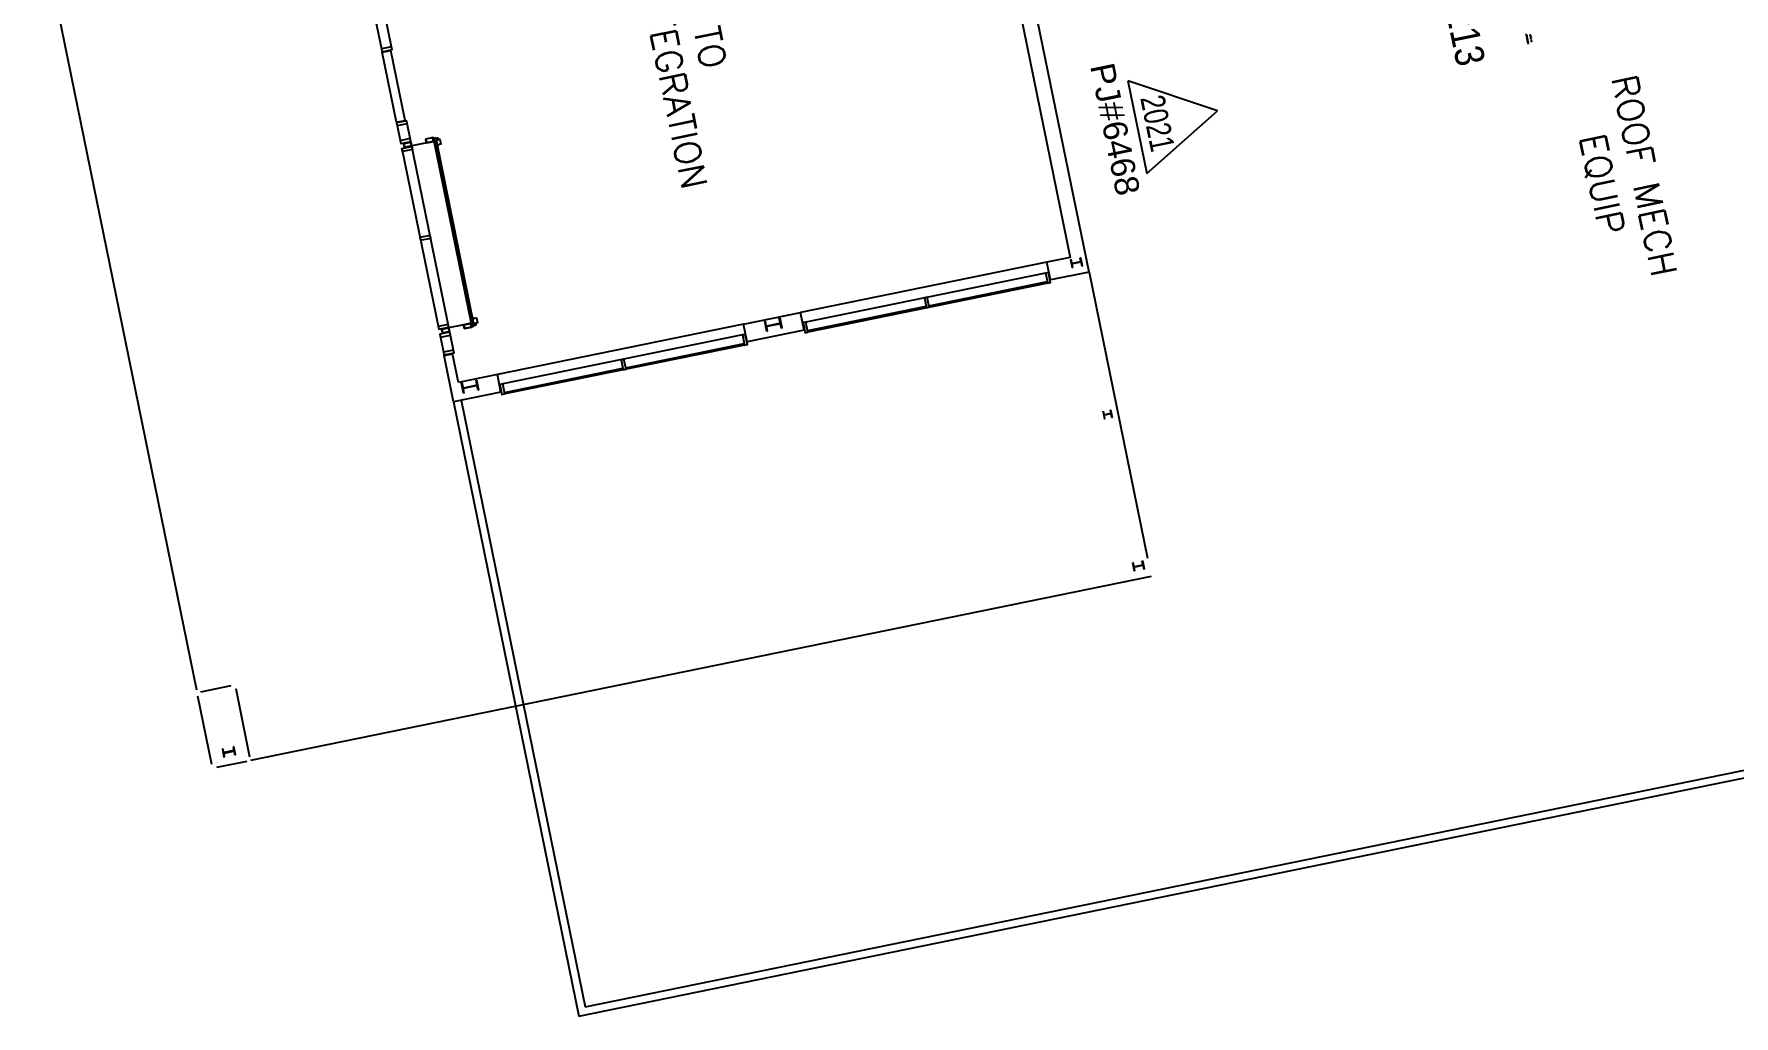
# Model space of a CAD drawing. Header units: inches. Extents: x 69200290 to 69203202, y 27682282 to 27684146.
# Drawn here: x 69200496 to 69201815, y 27682339 to 27683100 of the extents above; entities that cross this region are included whole.
import ezdxf
from ezdxf.enums import TextEntityAlignment as Align

# ---------------------------------------------------------------- set-up
doc = ezdxf.new("R2010")
doc.units = ezdxf.units.IN
doc.header["$LTSCALE"] = 10
doc.header["$MEASUREMENT"] = 0
doc.layers.get('0').update_dxf_attribs({"linetype": 'CONTINUOUS'})
for name, color, linetype in [('A-DOOR', 2, 'CONTINUOUS'), ('A-GLAZ', 1, 'CONTINUOUS'), ('A-IDEN-RNUM', 7, 'CONTINUOUS'), ('A-IDEN-SNUM', 4, 'CONTINUOUS'), ('A-IDEN-TEXT', 4, 'CONTINUOUS'), ('A-IDEN-VNUM', 4, 'CONTINUOUS'), ('A-ROOF', 2, 'CONTINUOUS'), ('A-SITE', 3, 'CONTINUOUS'), ('A-WALL', 5, 'CONTINUOUS')]:
    doc.layers.add(name, color=color, linetype=linetype)
doc.layers.add('A-REV', color=1, linetype='CONTINUOUS', true_color=0xff0000)
doc.styles.add('Annotative', font='arial.ttf')
doc.styles.add('Arial', font='arial.ttf')
doc.styles.add('CP_ROOMVNUMBER', font='arial.ttf', dxfattribs={"width": 0.85, "height": 0.075})
doc.styles.add('ROOMSNUMBER', font='TXT.SHX', dxfattribs={"height": 1})

# ---------------------------------------------------------------- blocks, each defined once
blk = doc.blocks.new('W8x24')
for p, q in [((-3.2475, 3.565), (-3.2475, 3.965)), ((-3.2475, 3.965), (3.2475, 3.965)), ((-3.2475, 3.565), (-0.5225, 3.565)), ((-0.1225, -3.165), (-0.1225, 3.165)), ((0.1225, -3.165), (0.1225, 3.165)), ((0.5225, 3.565), (3.2475, 3.565)), ((3.2475, 3.565), (3.2475, 3.965)), ((-3.2475, -3.965), (-3.2475, -3.565)), ((-0.5225, -3.565), (-3.2475, -3.565)), ((-3.2475, -3.965), (3.2475, -3.965)), ((0.5225, -3.565), (3.2475, -3.565)), ((3.2475, -3.565), (3.2475, -3.965))]:
    blk.add_line(p, q)
for centre, start, end in [((-0.5225, 3.165), 0, 90), ((0.5225, 3.165), 90, 180), ((-0.5225, -3.165), 270, 0), ((0.5225, -3.165), 180, 270)]:
    blk.add_arc(centre, 0.4, start, end)
blk = doc.blocks.new('W12x45')
for p, q in [((-4.0225, 5.455), (-4.0225, 6.03)), ((-4.0225, 6.03), (4.0225, 6.03)), ((-4.0225, 5.455), (-0.7675, 5.455)), ((-0.1675, 4.855), (-0.1675, -4.855)), ((0.1675, 4.855), (0.1675, -4.855)), ((0.7675, 5.455), (4.0225, 5.455)), ((4.0225, 6.03), (4.0225, 5.455)), ((-4.0225, -6.03), (-4.0225, -5.455)), ((-4.0225, -5.455), (-0.7675, -5.455)), ((-4.0225, -6.03), (4.0225, -6.03)), ((0.7675, -5.455), (4.0225, -5.455)), ((4.0225, -5.455), (4.0225, -6.03))]:
    blk.add_line(p, q)
for centre, start, end in [((-0.7675, 4.855), 0, 90), ((0.7675, 4.855), 90, 180), ((-0.7675, -4.855), 270, 0), ((0.7675, -4.855), 180, 270)]:
    blk.add_arc(centre, 0.6, start, end)
blk = doc.blocks.new('BRACE COL')
for p, q in [((3, 6), (-3, 6)), ((-3, 5.75), (-3, 6)), ((-3, 5.75), (-0.375, 5.75)), ((-3, 0.25), (-0.375, 0.25)), ((-3, 0), (-3, 0.25)), ((3, 0), (-3, 0)), ((-0.125, 5.5), (-0.125, 0.5)), ((0.125, 5.5), (0.125, 0.5)), ((3, 5.75), (0.375, 5.75)), ((3, 0.25), (0.375, 0.25)), ((3, 5.75), (3, 6)), ((3, 0), (3, 0.25))]:
    blk.add_line(p, q)
for centre, start, end in [((-0.375, 5.5), 0, 90), ((-0.375, 0.5), 270, 0), ((0.375, 5.5), 90, 180), ((0.375, 0.5), 180, 270)]:
    blk.add_arc(centre, 0.25, start, end)
blk = doc.blocks.new('ProjectRev')
for p, q in [((0, 0.122), (-0.1221, -0.0895)), ((0.1221, -0.0895), (0, 0.122)), ((-0.1221, -0.0895), (0.1221, -0.0895))]:
    blk.add_line(p, q)
at = {"insert": (-0.1798, -0.1151), "char_height": 0.0625, "attachment_point": 1, "style": 'Arial'}
blk.add_mtext_dynamic_manual_height_columns('PJ#', width=0.24749, gutter_width=0.3125, heights=[0], dxfattribs=at)
at = {"style": 'Arial', "width": 0.75}
blk.add_attdef('YEAR', text='', height=0.0625, dxfattribs=at).set_placement((0, -0.0359), align=Align.MIDDLE_CENTER)
at = {"style": 'Arial'}
blk.add_attdef('PROJECT', text='', height=0.0625, dxfattribs=at).set_placement((-0.0276, -0.1151), align=Align.TOP_LEFT)

msp = doc.modelspace()

# ---------------------------------------------------------------- linework, layer by layer
at = {"layer": 'A-DOOR'}
for p, q in [((69200806.3, 27683018.9), (69200806.5, 27683017.6)), ((69200806.7, 27683017.7), (69200806.5, 27683018.9)), ((69200806.6, 27683019.4), (69200807.6, 27683019.6)), ((69200806.6, 27683019.4), (69200806.6, 27683019.5)), ((69200806.7, 27683019.2), (69200807.7, 27683019.4)), ((69200806.8, 27683019.7), (69200807.7, 27683019.9)), ((69200807.6, 27683019.6), (69200808.1, 27683019.3)), ((69200807.7, 27683019.4), (69200807.6, 27683019.6)), ((69200807.7, 27683019.9), (69200808.1, 27683019.6)), ((69200808.1, 27683019.6), (69200809.3, 27683019.8)), ((69200808.1, 27683019.3), (69200809.5, 27683019.6)), ((69200808.1, 27683019.3), (69200808.2, 27683018.6)), ((69200808.2, 27683018.6), (69200808.5, 27683018.7)), ((69200808.4, 27683019.1), (69200809.5, 27683019.4)), ((69200808.4, 27683019.1), (69200808.5, 27683018.7)), ((69200808.8, 27683019.1), (69200809.5, 27683019.2)), ((69200808.8, 27683018.9), (69200809.1, 27683018.9)), ((69200808.9, 27683018.4), (69200809.2, 27683018.4)), ((69200809.2, 27683018.4), (69200809.1, 27683018.9)), ((69200809.3, 27683019.6), (69200809.3, 27683019.8)), ((69200809.4, 27683018.5), (69200809.3, 27683019)), ((69200809.3, 27683019), (69200809.6, 27683019)), ((69200809.4, 27683018.5), (69200809.7, 27683018.5)), ((69200809.7, 27683018.9), (69200809.7, 27683018.6)), ((69200809.8, 27683019.2), (69200809.8, 27683019.1)), ((69200810.1, 27683019.2), (69200810.1, 27683019.2)), ((69200806.5, 27683017.6), (69200806.7, 27683017.7)), ((69200835.5, 27682875.5), (69200835.8, 27682875.6)), ((69200835.8, 27682874.3), (69200835.5, 27682875.5)), ((69200835.8, 27682875.6), (69200836, 27682874.3)), ((69200836.3, 27682874.2), (69200837.3, 27682874.4)), ((69200836.4, 27682873.9), (69200837.3, 27682874.1)), ((69200836.4, 27682873.9), (69200836.4, 27682873.8)), ((69200836.6, 27682873.7), (69200837.5, 27682873.9)), ((69200837.3, 27682874.1), (69200837.6, 27682874.6)), ((69200837.3, 27682874.4), (69200837.3, 27682874.1)), ((69200837.5, 27682875.3), (69200837.7, 27682875.4)), ((69200837.6, 27682874.6), (69200837.5, 27682875.3)), ((69200837.5, 27682873.9), (69200837.8, 27682874.3)), ((69200837.6, 27682874.6), (69200839.1, 27682874.9)), ((69200837.8, 27682874.9), (69200837.7, 27682875.4)), ((69200837.8, 27682874.9), (69200839, 27682875.1)), ((69200837.8, 27682874.3), (69200838.9, 27682874.6)), ((69200838, 27682875.8), (69200838.3, 27682875.8)), ((69200838.1, 27682875.3), (69200838.4, 27682875.4)), ((69200838.2, 27682875.1), (69200838.9, 27682875.2)), ((69200838.3, 27682875.8), (69200838.4, 27682875.4)), ((69200838.5, 27682875.9), (69200838.6, 27682875.4)), ((69200838.5, 27682875.9), (69200838.8, 27682875.9)), ((69200838.6, 27682875.4), (69200838.9, 27682875.5)), ((69200838.9, 27682875.6), (69200838.9, 27682875.9)), ((69200838.9, 27682874.8), (69200838.9, 27682874.6)), ((69200839.2, 27682875.4), (69200839.2, 27682875.4)), ((69200839.4, 27682875.4), (69200839.4, 27682875.5))]:
    msp.add_line(p, q, dxfattribs=at)
for centre, radius, start, end in [((69200806.7, 27683019), 0.5, 101.5424, 191.5424), ((69200806.7, 27683019), 0.25, 101.5424, 191.5424), ((69200806.8, 27683019.5), 0.188, 101.5424, 191.5424), ((69200808.8, 27683019), 0.125, 101.5424, 281.5424), ((69200808.9, 27683018.2), 0.125, 101.5424, 221.5674), ((69200809.2, 27683018.8), 0.166, 48.0498, 155.0351), ((69200809.3, 27683018.6), 0.166, 228.0498, 335.0351), ((69200809.6, 27683019.1), 0.5, 11.5424, 101.5424), ((69200809.6, 27683019.1), 0.25, 11.5424, 101.5424), ((69200809.5, 27683019.1), 0.125, 281.5424, 101.5424), ((69200809.6, 27683019.1), 0.5, 287.1765, 11.5424), ((69200809.6, 27683019.1), 0.25, 287.1765, 11.5424), ((69200809.7, 27683018.4), 0.125, 341.5175, 101.5424), ((69200836.3, 27682874.4), 0.5, 191.5424, 281.5424), ((69200836.3, 27682874.4), 0.25, 191.5424, 281.5424), ((69200836.6, 27682873.9), 0.188, 191.5424, 281.5424), ((69200838, 27682875.9), 0.125, 161.5175, 281.5424), ((69200838.2, 27682875.2), 0.125, 101.5424, 281.5424), ((69200838.4, 27682875.7), 0.166, 48.0498, 155.0351), ((69200838.5, 27682875.5), 0.166, 228.0498, 335.0351), ((69200838.8, 27682876.1), 0.125, 281.5424, 41.5674), ((69200838.9, 27682875.4), 0.5, 11.5424, 95.9084), ((69200838.9, 27682875.4), 0.25, 11.5424, 95.9084), ((69200838.9, 27682875.3), 0.125, 281.5424, 101.5424), ((69200839, 27682875.3), 0.25, 281.5424, 11.5424), ((69200839, 27682875.3), 0.5, 281.5424, 11.5424)]:
    msp.add_arc(centre, radius, start, end, dxfattribs=at)
at = {"layer": 'A-GLAZ'}
for p, q in [((69200730.1, 27683264.4), (69200765.9, 27683088.8)), ((69200773.8, 27683090.4), (69200737.9, 27683266)), ((69200778.1, 27683029.3), (69200780.9, 27683015.4)), ((69200821.8, 27682855.3), (69200785.9, 27683030.9)), ((69200781.7, 27683011.5), (69200810.3, 27682871.4)), ((69201282, 27682923.3), (69201090.9, 27682884.3)), ((69201281, 27682915), (69201095.1, 27682877)), ((69201282.6, 27682907.1), (69201096.7, 27682869.2)), ((69201190.5, 27682889.6), (69201282.4, 27682908.4)), ((69201190.6, 27682889.1), (69201282.5, 27682907.9)), ((69201096.5, 27682870.4), (69201188.3, 27682889.2)), ((69201096.6, 27682869.9), (69201188.4, 27682888.7)), ((69201046.8, 27682875.3), (69200855.8, 27682836.3)), ((69200811.1, 27682867.5), (69200814, 27682853.7)), ((69201045.9, 27682867), (69200860, 27682829)), ((69200955.4, 27682841.6), (69201047.2, 27682860.3)), ((69200814.5, 27682851.1), (69200821.1, 27682852.4)), ((69201047.5, 27682859.1), (69200861.6, 27682821.2)), ((69200955.5, 27682841.1), (69201047.3, 27682859.9)), ((69200861.3, 27682822.4), (69200953.2, 27682841.1)), ((69200861.4, 27682821.9), (69200953.3, 27682840.6))]:
    msp.add_line(p, q, dxfattribs=at)
at = {"layer": 'A-ROOF'}
for p, q in [((69200496.5, 27683208.9), (69200622.5, 27682591.7)), ((69201314.7, 27682915.7), (69201360, 27682693.8)), ((69201362.9, 27682679.6), (69200664.3, 27682536.9))]:
    msp.add_line(p, q, dxfattribs=at)
at = {"layer": 'A-SITE'}
for p, q in [((69200808.3, 27683018.3), (69200837.4, 27682875.6)), ((69200801, 27683016), (69200789.5, 27683013.6)), ((69200806.6, 27683017.4), (69200835.5, 27682875.8)), ((69200806.8, 27683018), (69200836, 27682875.3)), ((69200810, 27683014.1), (69200810, 27683014.4)), ((69200810, 27683014.1), (69200810.3, 27683014.1)), ((69200810.3, 27683014.1), (69200810.2, 27683014.5)), ((69200829.8, 27682874.9), (69200818, 27682872.5)), ((69200837.4, 27682875.6), (69200836, 27682875.3)), ((69200837.4, 27682880.2), (69200837.7, 27682880.2)), ((69200837.4, 27682880.2), (69200837.5, 27682879.8)), ((69200837.7, 27682880.2), (69200837.7, 27682879.9)), ((69200821.8, 27682815.1), (69200919.1, 27682338.9)), ((69200827.7, 27682816.3), (69200923.8, 27682346)), ((69200919.1, 27682338.9), (69202829.7, 27682729.1)), ((69200923.8, 27682346), (69202822.6, 27682733.8))]:
    msp.add_line(p, q, dxfattribs=at)
for points in [[(69200808.3, 27683018.1), (69200811.2, 27683018.7), (69200812, 27683014.8), (69200809.1, 27683014.2)], [(69200836.6, 27682879.6), (69200839.5, 27682880.2), (69200840.3, 27682876.4), (69200837.4, 27682875.8)]]:
    msp.add_lwpolyline(points, close=True, dxfattribs=at)
at = {"layer": 'A-WALL'}
for p, q in [((69201254.5, 27683150.4), (69201300.1, 27682927)), ((69201314.7, 27682915.7), (69201266.4, 27683151.9)), ((69200766.5, 27683086.2), (69200773.1, 27683087.6)), ((69200777.6, 27683031.9), (69200766.5, 27683086.2)), ((69200784.2, 27683033.2), (69200773.1, 27683087.6)), ((69200777.6, 27683031.9), (69200784.2, 27683033.2)), ((69201300.1, 27682927), (69201282, 27682923.3)), ((69201284.8, 27682909.6), (69201282, 27682923.3)), ((69201314.7, 27682915.7), (69201284.8, 27682909.6)), ((69201046.8, 27682875.3), (69201090.9, 27682884.3)), ((69201049.6, 27682861.6), (69201046.8, 27682875.3)), ((69201093.7, 27682870.6), (69201090.9, 27682884.3)), ((69201093.7, 27682870.6), (69201049.6, 27682861.6)), ((69200821.8, 27682815.1), (69200814.5, 27682851.1)), ((69200825.7, 27682830.1), (69200821.1, 27682852.4)), ((69200855.8, 27682836.3), (69200825.7, 27682830.1)), ((69200858.6, 27682822.6), (69200855.8, 27682836.3)), ((69200858.6, 27682822.6), (69200821.8, 27682815.1)), ((69200634.3, 27682533.9), (69200623.5, 27682586.8)), ((69200625.9, 27682590.3), (69200649.4, 27682595.1)), ((69200652.9, 27682592.8), (69200663.7, 27682539.9)), ((69200661.4, 27682536.3), (69200637.9, 27682531.5))]:
    msp.add_line(p, q, dxfattribs=at)
for points in [[(69200773.8, 27683090.4), (69200765.9, 27683088.8), (69200766.4, 27683086.6), (69200774.2, 27683088.2)], [(69200785.5, 27683033.1), (69200777.6, 27683031.5), (69200778.1, 27683029.3), (69200785.9, 27683030.9)], [(69200788.3, 27683019.3), (69200780.5, 27683017.6), (69200780.9, 27683015.4), (69200788.8, 27683017)], [(69200800.9, 27683016.2), (69200806.3, 27683017.3), (69200805.8, 27683019.8), (69200800.4, 27683018.7)], [(69200790, 27683010.9), (69200782.2, 27683009.3), (69200781.7, 27683011.5), (69200789.6, 27683013.1)], [(69200783.8, 27683012.7), (69200789.2, 27683013.8), (69200788.7, 27683016.3), (69200783.3, 27683015.2)], [(69200803.6, 27682944.2), (69200795.8, 27682942.6), (69200796.3, 27682940.4), (69200804.1, 27682942)], [(69201281, 27682915), (69201282.6, 27682907.1), (69201284.8, 27682907.6), (69201283.2, 27682915.4)], [(69201187, 27682895.8), (69201188.6, 27682887.9), (69201190.8, 27682888.4), (69201189.2, 27682896.2)], [(69200817.7, 27682875.2), (69200809.9, 27682873.6), (69200810.3, 27682871.4), (69200818.2, 27682873)], [(69200830.3, 27682872.2), (69200835.7, 27682873.3), (69200835.2, 27682875.7), (69200829.8, 27682874.6)], [(69201092.9, 27682876.6), (69201094.5, 27682868.7), (69201096.7, 27682869.2), (69201095.1, 27682877)], [(69200819, 27682869.1), (69200811.1, 27682867.5), (69200811.6, 27682865.3), (69200819.4, 27682866.9)], [(69200813.2, 27682868.7), (69200818.6, 27682869.8), (69200818.1, 27682872.2), (69200812.7, 27682871.1)], [(69201045.9, 27682867), (69201047.5, 27682859.1), (69201049.7, 27682859.6), (69201048.1, 27682867.4)], [(69200821.8, 27682855.3), (69200814, 27682853.7), (69200814.4, 27682851.5), (69200822.2, 27682853.1)], [(69200951.8, 27682847.7), (69200953.4, 27682839.9), (69200955.6, 27682840.4), (69200954, 27682848.2)], [(69200857.7, 27682828.5), (69200859.4, 27682820.7), (69200861.6, 27682821.2), (69200860, 27682829)]]:
    msp.add_lwpolyline(points, close=True, dxfattribs=at)
for points in [[(69200801, 27683016), (69200806.4, 27683017.1, 0.414214), (69200806.6, 27683017.4), (69200806.1, 27683019.8, 0.414214), (69200805.8, 27683020), (69200800.4, 27683018.9, 0.414214), (69200800.2, 27683018.6), (69200800.7, 27683016.2, 0.414214)], [(69200783.8, 27683012.5), (69200789.2, 27683013.6, 0.414214), (69200789.4, 27683013.9), (69200788.9, 27683016.3, 0.414214), (69200788.6, 27683016.5), (69200783.2, 27683015.4, 0.414214), (69200783, 27683015.1), (69200783.5, 27683012.7, 0.414214)], [(69200830.4, 27682871.9), (69200835.8, 27682873, 0.414214), (69200836, 27682873.3), (69200835.5, 27682875.8, 0.414214), (69200835.2, 27682876), (69200829.8, 27682874.9, 0.414214), (69200829.6, 27682874.6), (69200830.1, 27682872.1, 0.414214)], [(69200813.2, 27682868.4), (69200818.6, 27682869.5, 0.414214), (69200818.8, 27682869.8), (69200818.3, 27682872.3, 0.414214), (69200818, 27682872.5), (69200812.6, 27682871.4, 0.414214), (69200812.4, 27682871.1), (69200812.9, 27682868.6, 0.414214)], [(69200651, 27682547), (69200651.4, 27682545.3, -0.414214), (69200651, 27682544.7), (69200644.1, 27682543.3, -0.414214), (69200643.5, 27682543.7), (69200643.2, 27682545.4, 0.414214), (69200642.6, 27682545.8), (69200643.8, 27682539.9, 0.414214), (69200644.2, 27682540.5), (69200643.8, 27682542.2, -0.414214), (69200644.2, 27682542.8), (69200651.1, 27682544.2, -0.414214), (69200651.7, 27682543.8), (69200652, 27682542.1, 0.414214), (69200652.6, 27682541.7), (69200651.4, 27682547.6, 0.414214)]]:
    msp.add_lwpolyline(points, format="xyb", close=True, dxfattribs=at)

# ---------------------------------------------------------------- block references
at = {"layer": 'A-REV', "xscale": 300, "yscale": 300, "zscale": 300, "rotation": 281.5400000000001}
msp.add_blockref('ProjectRev', (69201378.4, 27683033.4), dxfattribs=at).add_auto_attribs({'PROJECT': '6468', 'YEAR': '2021'})
at = {"layer": 'A-WALL', "rotation": 101.5424241437197}
for name, p in [('W8x24', (69201305, 27682922.9)), ('W12x45', (69201069.9, 27682874.9)), ('W12x45', (69200834.7, 27682826.9)), ('W8x24', (69201353.1, 27682687.8))]:
    msp.add_blockref(name, p, dxfattribs=at)
at = {"layer": 'A-WALL', "xscale": -1, "rotation": 281.5424241437196}
msp.add_blockref('BRACE COL', (69201326.1, 27682804.8), dxfattribs=at)

# ---------------------------------------------------------------- texts
at = {"layer": 'A-IDEN-RNUM', "style": 'ROOMSNUMBER', "width": 0.85}
msp.add_text('0213-00', height=1, rotation=281.54, dxfattribs=at).set_placement((69201656.3, 27683099.7))
at = {"layer": 'A-IDEN-SNUM', "style": 'ROOMSNUMBER', "width": 0.85}
msp.add_text('1970021300', height=1, rotation=281.54, dxfattribs=at).set_placement((69201653.2, 27683100.3))
at = {"layer": 'A-IDEN-TEXT', "char_height": 20, "rotation": 281.5424, "style": 'Annotative'}
for s, insert, width, attachment_point in [('{\\Fromans.shx;OPEN TO\\PPROJECT INTEGRATION}', (69201022, 27683134.1), 330.812, 2), ('{\\Fromans|c0;ROOF MECH EQUIP}', (69201728, 27682986.9), 175.459, 5)]:
    msp.add_mtext(s, dxfattribs=dict(at, insert=insert, width=width, attachment_point=attachment_point))
at = {"layer": 'A-IDEN-VNUM', "style": 'CP_ROOMVNUMBER', "width": 0.85}
msp.add_text('213', height=22.5, rotation=281.5424, dxfattribs=at).set_placement((69201606.8, 27683098.1), align=Align.MIDDLE_CENTER)

doc.saveas('drawing.dxf')
